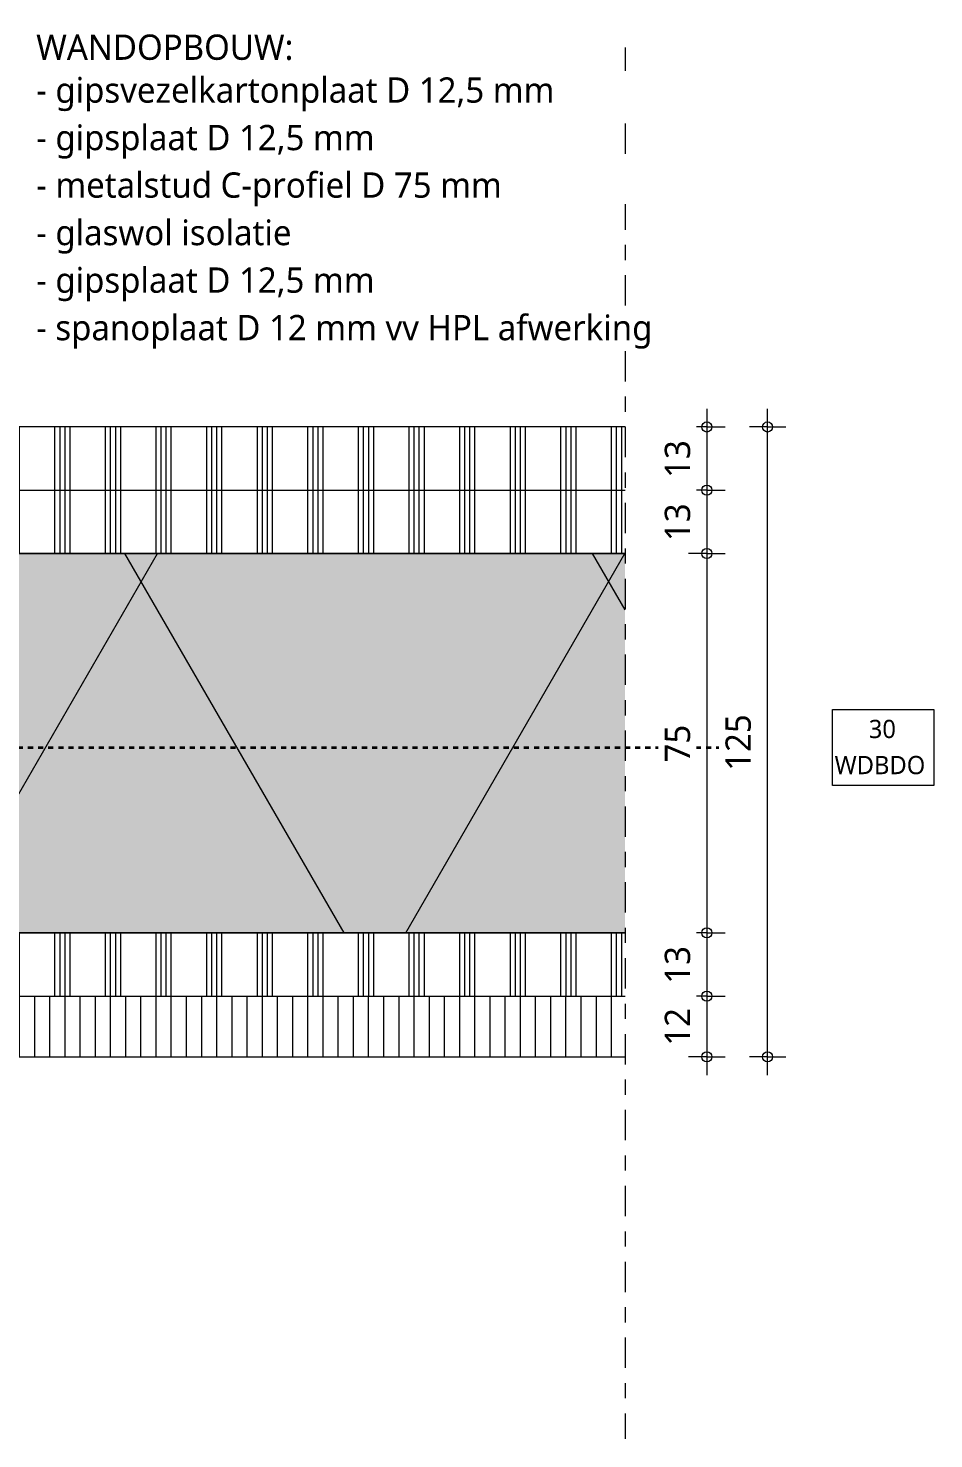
# Model space of a CAD drawing. Header units: millimetres. Extents: x 32900 to 38291, y -18988 to 4133.
# Drawn here: x 34618.7 to 34797.7, y -10249.4 to -9970.6 of the extents above; entities that cross this region are included whole.
import ezdxf

# ---------------------------------------------------------------- set-up
doc = ezdxf.new("R2010")
doc.units = ezdxf.units.MM
doc.linetypes.add('MV_30_min', pattern=[2, 1, -1])
doc.linetypes.add('MV_center', pattern=[15, 6, -3, 3, -3])
for name, color, linetype, lineweight in [('A-ANNO-DIMS', 211, 'Continuous', 13), ('A-ANNO-DIMS-2', 211, 'Continuous', 13), ('A-ANNO-NOTE', 131, 'Continuous', 18), ('A-DETL', 90, 'Continuous', 13), ('A-DETL-GENF', 92, 'Continuous', 18), ('A-DETL-THIN', 151, 'Continuous', 18)]:
    doc.layers.add(name, color=color, linetype=linetype, lineweight=lineweight)
doc.styles.add('Segoe UI', font='segoeui.ttf', dxfattribs={"height": 5})
doc.styles.add('Segoe UI_2', font='segoeui.ttf', dxfattribs={"height": 3.6})
doc.styles.add('Segoe UI_B', font='segoeui.ttf', dxfattribs={"height": 5})
doc.dimstyles.new('2_5_mm_2', dxfattribs={"dimscale": 304.8, "dimtxt": 5.23682, "dimasz": 0.006562, "dimexe": 0.011811, "dimexo": 0.0625, "dimgap": 0.005906, "dimtad": 1, "dimdec": 0, "dimzin": 0, "dimdsep": 46, "dimtxsty": 'Segoe UI', "dimblk1": 'DOTBLANK', "dimblk2": 'DOTBLANK', "dimsah": 1, "dimcen": 0.09, "dimdle": 0.011811, "dimazin": 0, "dimtfac": 1, "dimtdec": 4, "dimtix": 1, "dimtmove": 0, "dimatfit": 3, "dimfxl": 0.011811, "dimfxlon": 1, "dimtvp": 1, "dimtfill": 1, "dimtolj": 1, "dimtzin": 0, "dimarcsym": 2})
pattern_1 = [(90, (4, 0), (-10, 6e-16), []), (90, (5, 0), (-10, 6e-16), []), (90, (6, 0), (-10, 6e-16), []), (90, (7, 0), (-10, 6e-16), [])]

# ---------------------------------------------------------------- blocks, each defined once
blk = doc.blocks.new('42 isolatie - Type 1-3788543-Details ziekenhuis Utiliteitsgebouw')
at = {"layer": 'A-DETL-GENF'}
h = blk.add_hatch(color=256, dxfattribs=at)
h.paths.add_polyline_path([(237.28, -0.8), (4.03, -0.8), (4.03, -75.8), (237.28, -75.8), (237.28, -70.2), (238.08, -70.2), (238.08, -75), (274.48, -75), (274.48, -70.53), (271.48, -67.53), (271.48, -9.07), (274.48, -6.07), (274.48, -1.6), (238.08, -1.6), (238.08, -6.4), (237.28, -6.4), (237.28, -1.6)])
h.paths.add_polyline_path([(275.28, -6.4), (272.28, -9.4), (272.28, -67.2), (275.28, -70.2), (275.28, -9.4)])
at = {"layer": 'A-DETL-GENF', "lineweight": 13}
h = blk.add_hatch(dxfattribs=at)
h.set_pattern_fill('FP_3', color=256, style=0, pattern_type=2)
h.set_pattern_definition([(300, (0, 0), (-69.282, -40), []), (240, (0, 0), (-69.282, 40), [])])
h.paths.add_polyline_path([(237.28, -0.8), (4.03, -0.8), (4.03, -75.8), (237.28, -75.8), (237.28, -70.2), (238.08, -70.2), (238.08, -75), (274.48, -75), (274.48, -70.53), (271.48, -67.53), (271.48, -9.07), (274.48, -6.07), (274.48, -1.6), (238.08, -1.6), (238.08, -6.4), (237.28, -6.4), (237.28, -1.6)])
h.paths.add_polyline_path([(275.28, -6.4), (272.28, -9.4), (272.28, -67.2), (275.28, -70.2), (275.28, -9.4)])
at = {"layer": 'A-DETL-GENF'}
for p, q in [((237.28, -0.8), (4.03, -0.8)), ((275.28, -70.2), (275.28, -46.09)), ((4.03, -75.8), (237.28, -75.8))]:
    blk.add_line(p, q, dxfattribs=at)
blk = doc.blocks.new('NLRS_00_DI_maskeer - Type 1-4234891-Details ziekenhuis Utiliteitsgebouw')
at = {"layer": 'A-DETL-GENF', "linetype": 'MV_center'}
blk.add_line((-100, 0), (175, 0), dxfattribs=at)
blk = doc.blocks.new('02_GA_brandscheiding - 30 min-3717880-Details ziekenhuis Utiliteitsgebouw')
at = {"layer": 'A-ANNO-NOTE'}
for p, q in [((-5, 3.75), (5, 3.75)), ((-5, -3.75), (-5, 3.75)), ((5, 3.75), (5, -3.75)), ((5, -3.75), (-5, -3.75))]:
    blk.add_line(p, q, dxfattribs=at)
blk = doc.blocks.new('DIMBLOCK347-Details ziekenhuis Utiliteitsgebouw')
at = {"layer": 'A-ANNO-DIMS-2'}
for p, q in [((34752.84, -10045.79), (34752.84, -10061.89)), ((34752.84, -10049.39), (34749.24, -10049.39)), ((34752.84, -10049.39), (34756.44, -10049.39)), ((34752.84, -10061.89), (34749.24, -10061.89)), ((34752.84, -10061.89), (34756.44, -10061.89))]:
    blk.add_line(p, q, dxfattribs=at)
for centre in [(34752.84, -10049.39), (34752.84, -10061.89)]:
    blk.add_circle(centre, 1, dxfattribs=at)
at = {"layer": 'A-ANNO-DIMS-2', "color": 0, "insert": (34744.52, -10059.45), "char_height": 5, "width": 9.1406, "attachment_point": 1, "rotation": 90, "line_spacing_factor": 1.142579, "style": 'Segoe UI', "bg_fill": 3, "box_fill_scale": 1.25, "bg_fill_color": 9, "bg_fill_true_color": 13158600, "bg_fill_transparency": 0}
blk.add_mtext('13', dxfattribs=at)
blk = doc.blocks.new('_DotBlank')
at = {"color": 0, "linetype": 'ByBlock', "lineweight": -2}
blk.add_line((-0.5, 0), (-1, 0), dxfattribs=at)
blk.add_circle((0, 0), 0.5, dxfattribs=at)
blk = doc.blocks.new('DIMBLOCK348-Details ziekenhuis Utiliteitsgebouw')
at = {"layer": 'A-ANNO-DIMS-2'}
for p, q in [((34752.84, -10061.89), (34749.24, -10061.89)), ((34752.84, -10061.89), (34752.84, -10074.39)), ((34752.84, -10061.89), (34756.44, -10061.89)), ((34752.84, -10074.39), (34749.24, -10074.39)), ((34752.84, -10074.39), (34756.44, -10074.39))]:
    blk.add_line(p, q, dxfattribs=at)
for centre in [(34752.84, -10061.89), (34752.84, -10074.39)]:
    blk.add_circle(centre, 1, dxfattribs=at)
at = {"layer": 'A-ANNO-DIMS-2', "color": 0, "insert": (34744.52, -10071.95), "char_height": 5, "width": 9.1406, "attachment_point": 1, "rotation": 90, "line_spacing_factor": 1.142579, "style": 'Segoe UI', "bg_fill": 3, "box_fill_scale": 1.25, "bg_fill_color": 9, "bg_fill_true_color": 13158600, "bg_fill_transparency": 0}
blk.add_mtext('13', dxfattribs=at)
blk = doc.blocks.new('DIMBLOCK349-Details ziekenhuis Utiliteitsgebouw')
at = {"layer": 'A-ANNO-DIMS-2'}
for p, q in [((34752.84, -10074.39), (34749.24, -10074.39)), ((34752.84, -10074.39), (34752.84, -10149.39)), ((34752.84, -10074.39), (34756.44, -10074.39)), ((34752.84, -10149.39), (34749.24, -10149.39)), ((34752.84, -10149.39), (34756.44, -10149.39))]:
    blk.add_line(p, q, dxfattribs=at)
for centre in [(34752.84, -10074.39), (34752.84, -10149.39)]:
    blk.add_circle(centre, 1, dxfattribs=at)
at = {"layer": 'A-ANNO-DIMS-2', "color": 0, "insert": (34744.52, -10115.7), "char_height": 5, "width": 9.1406, "attachment_point": 1, "rotation": 90, "line_spacing_factor": 1.142579, "style": 'Segoe UI', "bg_fill": 3, "box_fill_scale": 1.25, "bg_fill_color": 9, "bg_fill_true_color": 13158600, "bg_fill_transparency": 0}
blk.add_mtext('75', dxfattribs=at)
blk = doc.blocks.new('DIMBLOCK350-Details ziekenhuis Utiliteitsgebouw')
at = {"layer": 'A-ANNO-DIMS-2'}
for p, q in [((34752.84, -10149.39), (34749.24, -10149.39)), ((34752.84, -10149.39), (34752.84, -10161.89)), ((34752.84, -10149.39), (34756.44, -10149.39)), ((34752.84, -10161.89), (34749.24, -10161.89)), ((34752.84, -10161.89), (34756.44, -10161.89))]:
    blk.add_line(p, q, dxfattribs=at)
for centre in [(34752.84, -10149.39), (34752.84, -10161.89)]:
    blk.add_circle(centre, 1, dxfattribs=at)
at = {"layer": 'A-ANNO-DIMS-2', "color": 0, "insert": (34744.52, -10159.45), "char_height": 5, "width": 9.1406, "attachment_point": 1, "rotation": 90, "line_spacing_factor": 1.142579, "style": 'Segoe UI', "bg_fill": 3, "box_fill_scale": 1.25, "bg_fill_color": 9, "bg_fill_true_color": 13158600, "bg_fill_transparency": 0}
blk.add_mtext('13', dxfattribs=at)
blk = doc.blocks.new('DIMBLOCK351-Details ziekenhuis Utiliteitsgebouw')
at = {"layer": 'A-ANNO-DIMS-2'}
for p, q in [((34752.84, -10161.89), (34749.24, -10161.89)), ((34752.84, -10161.89), (34752.84, -10177.49)), ((34752.84, -10161.89), (34756.44, -10161.89)), ((34752.84, -10173.89), (34749.24, -10173.89)), ((34752.84, -10173.89), (34756.44, -10173.89))]:
    blk.add_line(p, q, dxfattribs=at)
for centre in [(34752.84, -10161.89), (34752.84, -10173.89)]:
    blk.add_circle(centre, 1, dxfattribs=at)
at = {"layer": 'A-ANNO-DIMS-2', "color": 0, "insert": (34744.52, -10171.7), "char_height": 5, "width": 9.1406, "attachment_point": 1, "rotation": 90, "line_spacing_factor": 1.142579, "style": 'Segoe UI', "bg_fill": 3, "box_fill_scale": 1.25, "bg_fill_color": 9, "bg_fill_true_color": 13158600, "bg_fill_transparency": 0}
blk.add_mtext('12', dxfattribs=at)
blk = doc.blocks.new('DIMBLOCK352-Details ziekenhuis Utiliteitsgebouw')
at = {"layer": 'A-ANNO-DIMS-2'}
for p, q in [((34764.84, -10177.49), (34764.84, -10045.79)), ((34764.84, -10049.39), (34761.24, -10049.39)), ((34764.84, -10049.39), (34768.44, -10049.39)), ((34764.84, -10173.89), (34761.24, -10173.89)), ((34764.84, -10173.89), (34768.44, -10173.89))]:
    blk.add_line(p, q, dxfattribs=at)
for centre in [(34764.84, -10049.39), (34764.84, -10173.89)]:
    blk.add_circle(centre, 1, dxfattribs=at)
at = {"layer": 'A-ANNO-DIMS-2', "color": 0, "insert": (34756.52, -10117.36), "char_height": 5, "width": 13.7109, "attachment_point": 1, "rotation": 90, "line_spacing_factor": 1.142579, "style": 'Segoe UI', "bg_fill": 3, "box_fill_scale": 1.25, "bg_fill_color": 9, "bg_fill_true_color": 13158600, "bg_fill_transparency": 0}
blk.add_mtext('125', dxfattribs=at)

msp = doc.modelspace()

# ---------------------------------------------------------------- hatches: boundary and pattern name
at = {"layer": 'A-DETL-GENF', "lineweight": 13}
h = msp.add_hatch(dxfattribs=at)
h.set_pattern_fill('FP_2', color=254, style=0, pattern_type=2)
h.set_pattern_definition(pattern_1)
h.paths.add_polyline_path([(34702.08, -10061.89), (34736.67, -10061.89), (34736.67, -10049.39), (34465.42, -10049.39), (34465.42, -10061.89), (34565.42, -10061.89)])
h = msp.add_hatch(dxfattribs=at)
h.set_pattern_fill('FP_2', color=254, style=0, pattern_type=2)
h.set_pattern_definition(pattern_1)
h.paths.add_polyline_path([(34736.67, -10074.39), (34736.67, -10061.89), (34465.42, -10061.89), (34465.42, -10074.39), (34702.08, -10074.39)])
h = msp.add_hatch(dxfattribs=at)
h.set_pattern_fill('FP_2', color=254, style=0, pattern_type=2)
h.set_pattern_definition(pattern_1)
h.paths.add_polyline_path([(34502.62, -10161.89), (34736.67, -10161.89), (34736.67, -10149.39), (34465.42, -10149.39), (34465.42, -10159.89), (34473.42, -10159.89), (34473.42, -10161.89), (34494.47, -10161.89)])
h = msp.add_hatch(dxfattribs=at)
h.set_pattern_fill('FP_22', color=254, style=0, pattern_type=2)
h.set_pattern_definition([(90, (0, 0), (-3, 2e-16), [])])
h.paths.add_polyline_path([(34452.92, -10173.89), (34736.67, -10173.89), (34736.67, -10161.89), (34440.42, -10161.89), (34440.42, -10173.89)])

# ---------------------------------------------------------------- linework, layer by layer
at = {"layer": 'A-DETL', "linetype": 'MV_30_min', "lineweight": 35}
msp.add_line((34506.68, -10112.75), (34758.94, -10112.75), dxfattribs=at)
at = {"layer": 'A-DETL-THIN'}
for p, q in [((34736.67, -10049.39), (34565.42, -10049.39)), ((34465.42, -10061.89), (34736.67, -10061.89)), ((34503.42, -10074.39), (34736.67, -10074.39)), ((34736.67, -10149.39), (34503.42, -10149.39)), ((34473.42, -10161.89), (34736.67, -10161.89)), ((34440.42, -10173.89), (34736.67, -10173.89))]:
    msp.add_line(p, q, dxfattribs=at)

# ---------------------------------------------------------------- block references
at = {"layer": 'A-ANNO-NOTE', "xscale": 2, "yscale": 2, "zscale": 2}
msp.add_blockref('02_GA_brandscheiding - 30 min-3717880-Details ziekenhuis Utiliteitsgebouw', (34787.69, -10112.75), dxfattribs=at)
at = {"layer": 'A-DETL-GENF', "linetype": 'MV_center', "rotation": 270}
msp.add_blockref('NLRS_00_DI_maskeer - Type 1-4234891-Details ziekenhuis Utiliteitsgebouw', (34736.67, -10074.39), dxfattribs=at)
at = {"layer": 'A-DETL-GENF', "rotation": 180}
msp.add_blockref('42 isolatie - Type 1-3788543-Details ziekenhuis Utiliteitsgebouw', (34740.7, -10150.19), dxfattribs=at)

# ---------------------------------------------------------------- texts
at = {"layer": 'A-ANNO-NOTE', "lineweight": 13, "char_height": 5, "attachment_point": 1, "style": 'Segoe UI', "bg_fill": 3, "box_fill_scale": 1.25, "bg_fill_color": 9, "bg_fill_true_color": 13158600, "bg_fill_transparency": 0}
for s, insert, width in [('- gipsplaat D 12,5 mm', (34620.3, -9989.68), 83.5358), ('- glaswol isolatie', (34620.3, -10008.46), 62.692), ('- gipsplaat D 12,5 mm', (34620.3, -10017.86), 83.5358)]:
    msp.add_mtext(s, dxfattribs=dict(at, insert=insert, width=width))
at = {"layer": 'A-ANNO-NOTE', "lineweight": 13, "char_height": 3.6, "attachment_point": 1, "style": 'Segoe UI_2'}
for s, insert, width in [('30', (34784.84, -10107.28), 7.0549), ('WDBDO', (34778.09, -10114.42), 23.4093)]:
    msp.add_mtext(s, dxfattribs=dict(at, insert=insert, width=width))

# ---------------------------------------------------------------- dimensions: what is measured, and where the dimension line sits
at = {"layer": 'A-ANNO-DIMS'}
dim = msp.add_linear_dim(base=(34752.84448753, -10061.89284556), p1=(34749.24448753, -10049.39284556), p2=(34749.24448753, -10061.89284556), angle=90, dimstyle='2_5_mm_2', override={"dimpost": '<>', "dimfxl": 12.5}, dxfattribs=at)
dim.commit()
dim.dimension.update_dxf_attribs({"geometry": 'DIMBLOCK347-Details ziekenhuis Utiliteitsgebouw', "text_midpoint": (34748.44511514, -10055.64284556)})

# ---------------------------------------------------------------- next in the draw order: texts
at = {"layer": 'A-ANNO-NOTE', "lineweight": 13, "char_height": 5, "attachment_point": 1, "style": 'Segoe UI', "bg_fill": 3, "box_fill_scale": 1.25, "bg_fill_color": 9, "bg_fill_true_color": 13158600, "bg_fill_transparency": 0}
for s, insert, width in [('- gipsvezelkartonplaat D 12,5 mm', (34620.3, -9980.29), 126.5063), ('- metalstud C-profiel D 75 mm', (34620.3, -9999.07), 115.6033), ('- spanoplaat D 12 mm vv HPL afwerking', (34620.3, -10027.25), 150.8776)]:
    msp.add_mtext(s, dxfattribs=dict(at, insert=insert, width=width))

# ---------------------------------------------------------------- next in the draw order: dimensions: what is measured, and where the dimension line sits
at = {"layer": 'A-ANNO-DIMS'}
dim = msp.add_linear_dim(base=(34752.84448753, -10074.39284556), p1=(34749.24448753, -10061.89284556), p2=(34749.24448753, -10074.39284556), angle=90, dimstyle='2_5_mm_2', override={"dimpost": '<>', "dimfxl": 12.5}, dxfattribs=at)
dim.commit()
dim.dimension.update_dxf_attribs({"geometry": 'DIMBLOCK348-Details ziekenhuis Utiliteitsgebouw', "text_midpoint": (34748.44511514, -10068.14284556)})

# ---------------------------------------------------------------- next in the draw order: texts
at = {"layer": 'A-ANNO-NOTE', "lineweight": 13, "insert": (34620.3, -9971.82), "char_height": 5, "width": 67.8228, "attachment_point": 1, "style": 'Segoe UI_B', "bg_fill": 3, "box_fill_scale": 1.25, "bg_fill_color": 9, "bg_fill_true_color": 13158600, "bg_fill_transparency": 0}
msp.add_mtext('WANDOPBOUW:', dxfattribs=at)

# ---------------------------------------------------------------- next in the draw order: dimensions: what is measured, and where the dimension line sits
at = {"layer": 'A-ANNO-DIMS'}
dim = msp.add_linear_dim(base=(34752.84, -10149.39), p1=(34749.24, -10074.39), p2=(34749.24, -10149.39), angle=90, dimstyle='2_5_mm_2', override={"dimpost": '<>', "dimfxl": 75}, dxfattribs=at)
dim.commit()
dim.dimension.update_dxf_attribs({"geometry": 'DIMBLOCK349-Details ziekenhuis Utiliteitsgebouw', "text_midpoint": (34748.5, -10111.89)})

# ---------------------------------------------------------------- next in the draw order: dimensions: what is measured, and where the dimension line sits
dim = msp.add_linear_dim(base=(34752.84448753, -10161.89284556), p1=(34749.24448753, -10149.39284556), p2=(34749.24448753, -10161.89284556), angle=90, dimstyle='2_5_mm_2', override={"dimpost": '<>', "dimfxl": 12.5}, dxfattribs=at)
dim.commit()
dim.dimension.update_dxf_attribs({"geometry": 'DIMBLOCK350-Details ziekenhuis Utiliteitsgebouw', "text_midpoint": (34748.44511514, -10155.64284556)})

# ---------------------------------------------------------------- next in the draw order: dimensions: what is measured, and where the dimension line sits
dim = msp.add_linear_dim(base=(34752.84, -10173.89), p1=(34749.24, -10161.89), p2=(34749.24, -10173.89), angle=90, dimstyle='2_5_mm_2', override={"dimpost": '<>', "dimfxl": 12}, dxfattribs=at)
dim.commit()
dim.dimension.update_dxf_attribs({"geometry": 'DIMBLOCK351-Details ziekenhuis Utiliteitsgebouw', "text_midpoint": (34748.49, -10167.89)})

# ---------------------------------------------------------------- next in the draw order: dimensions: what is measured, and where the dimension line sits
dim = msp.add_linear_dim(base=(34764.84448753, -10049.39284556), p1=(34761.24448753, -10173.89284556), p2=(34761.24448753, -10049.39284556), angle=90, dimstyle='2_5_mm_2', override={"dimpost": '<>', "dimfxl": 124.5}, dxfattribs=at)
dim.commit()
dim.dimension.update_dxf_attribs({"geometry": 'DIMBLOCK352-Details ziekenhuis Utiliteitsgebouw', "text_midpoint": (34760.44511514, -10111.64284556)})

doc.saveas('drawing.dxf')
